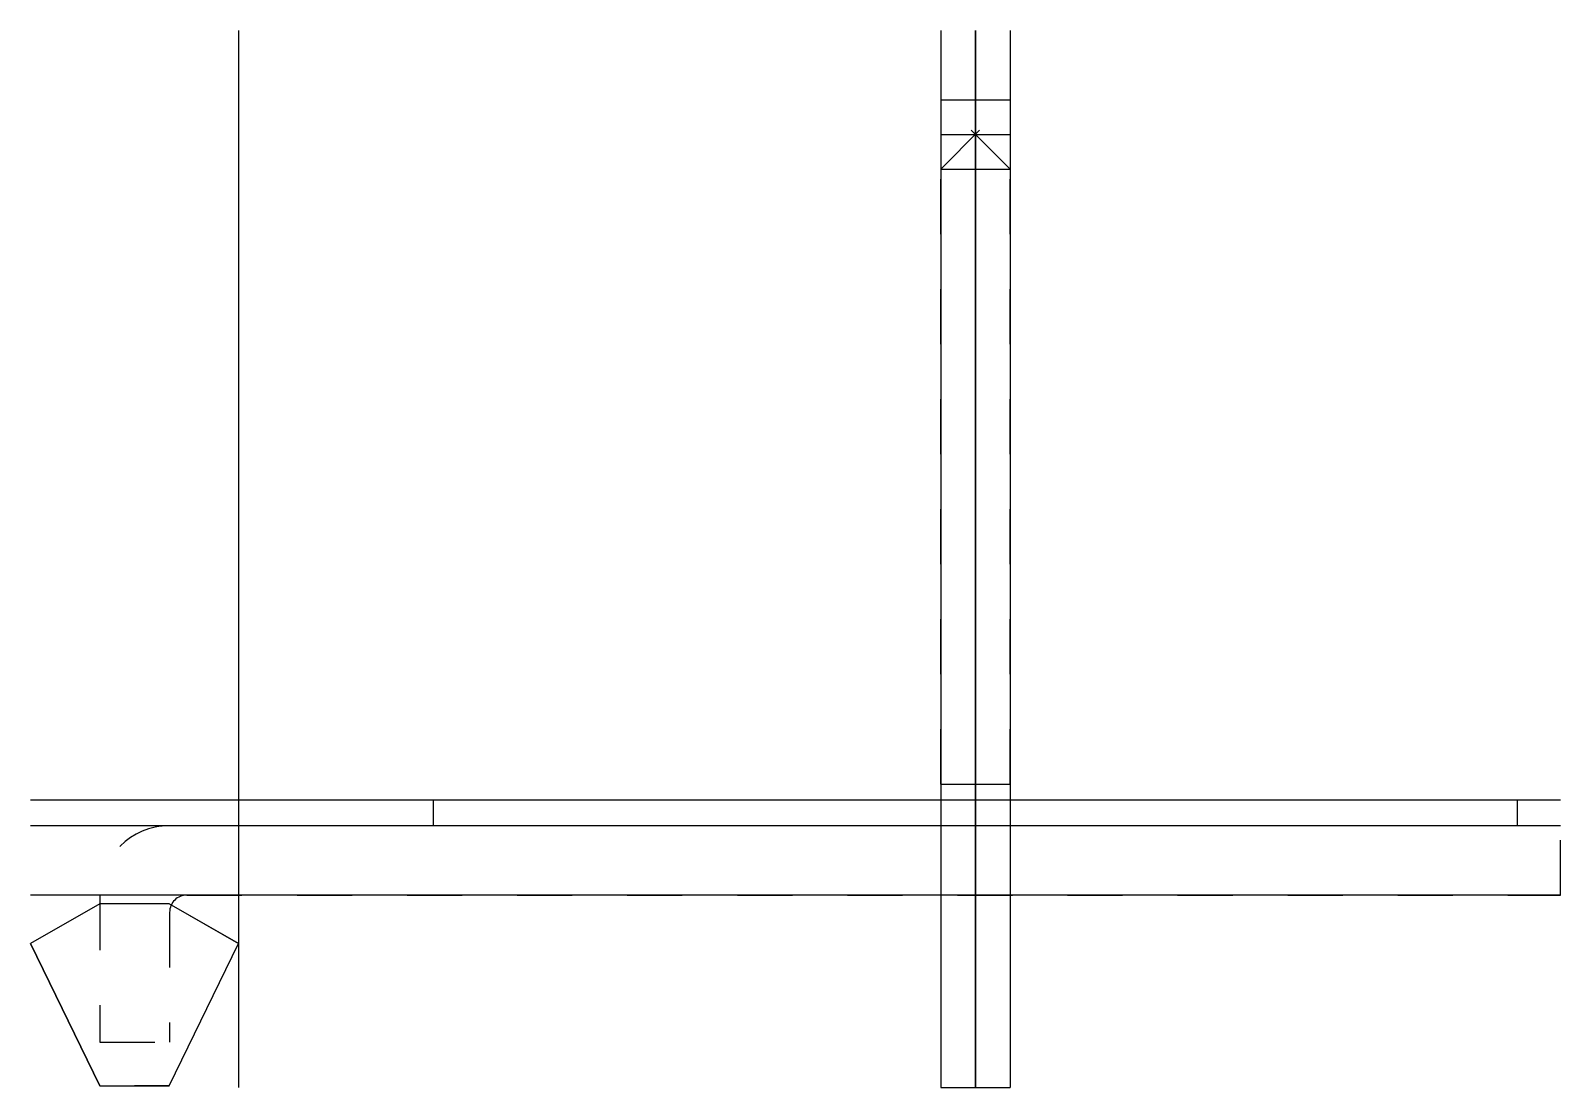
# Model space of a CAD drawing. Extents: x -24 to 152, y -33 to 89.
import ezdxf

# ---------------------------------------------------------------- set-up
doc = ezdxf.new("R2010")
doc.units = 0
doc.linetypes.add('CENTER', pattern=[28.575, 12.7, -6.35, 3.175, -6.35])
doc.linetypes.add('DASHED', pattern=[12.7, 6.35, -6.35])
doc.layers.get('0').update_dxf_attribs({"linetype": 'CONTINUOUS'})

msp = doc.modelspace()

# ---------------------------------------------------------------- linework, layer by layer
at = {"linetype": 'CONTINUOUS'}
for p, q in [((0, 88.79), (0, -33.21)), ((81, 88.79), (81, -33.21)), ((85, 88.79), (85, -33.21)), ((85, -33.21), (85, 88.79)), ((89, 88.79), (89, -33.21)), ((81, 80.79), (89, 80.79)), ((81, 76.79), (89, 76.79)), ((81, 72.79), (89, 72.79)), ((81, 1.79), (89, 1.79)), ((-24, 0), (152.5, 0)), ((22.5, -3), (22.5, 0)), ((22.5, 0), (147.5, 0)), ((147.5, 0), (147.5, -3)), ((152.5, -3), (-24, -3)), ((152.5, -11), (-24, -11)), ((-16, -12.01), (-24, -16.61)), ((-16, -12.01), (-24, -16.61)), ((-8, -12.01), (-16, -12.01)), ((0, -16.61), (-8, -12.01)), ((-7.77, -12.14), (0, -16.61)), ((-24, -16.61), (-16, -33.01)), ((-16, -33.01), (-24, -16.61)), ((-8, -33.01), (0, -16.61)), ((-8, -33.01), (0, -16.61)), ((-16, -33.01), (-8, -33.01)), ((-16, -33.01), (-12, -33.01)), ((-8, -33.01), (-12, -33.01)), ((81, -33.21), (89, -33.21))]:
    msp.add_line(p, q, dxfattribs=at)
at = {"linetype": 'CENTER'}
msp.add_line((85, -33.21), (85, 88.79), dxfattribs=at)
at = {"linetype": 'DASHED'}
for p, q in [((89, 72.79), (81, 80.79)), ((81, 72.79), (89, 80.79)), ((81, 1.79), (81, 72.79)), ((89, 1.79), (89, 72.79)), ((152.5, -3), (-8, -3)), ((152.5, -11), (152.5, -3)), ((-16, -11), (-16, -28)), ((-5.96, -11), (152.5, -11)), ((-7.96, -13), (-7.96, -28)), ((-16, -28), (-7.96, -28))]:
    msp.add_line(p, q, dxfattribs=at)
for centre, radius in [((-8, -11), 8), ((-5.96, -13), 2)]:
    msp.add_arc(centre, radius, 90, 180, dxfattribs=at)

doc.saveas('drawing.dxf')
